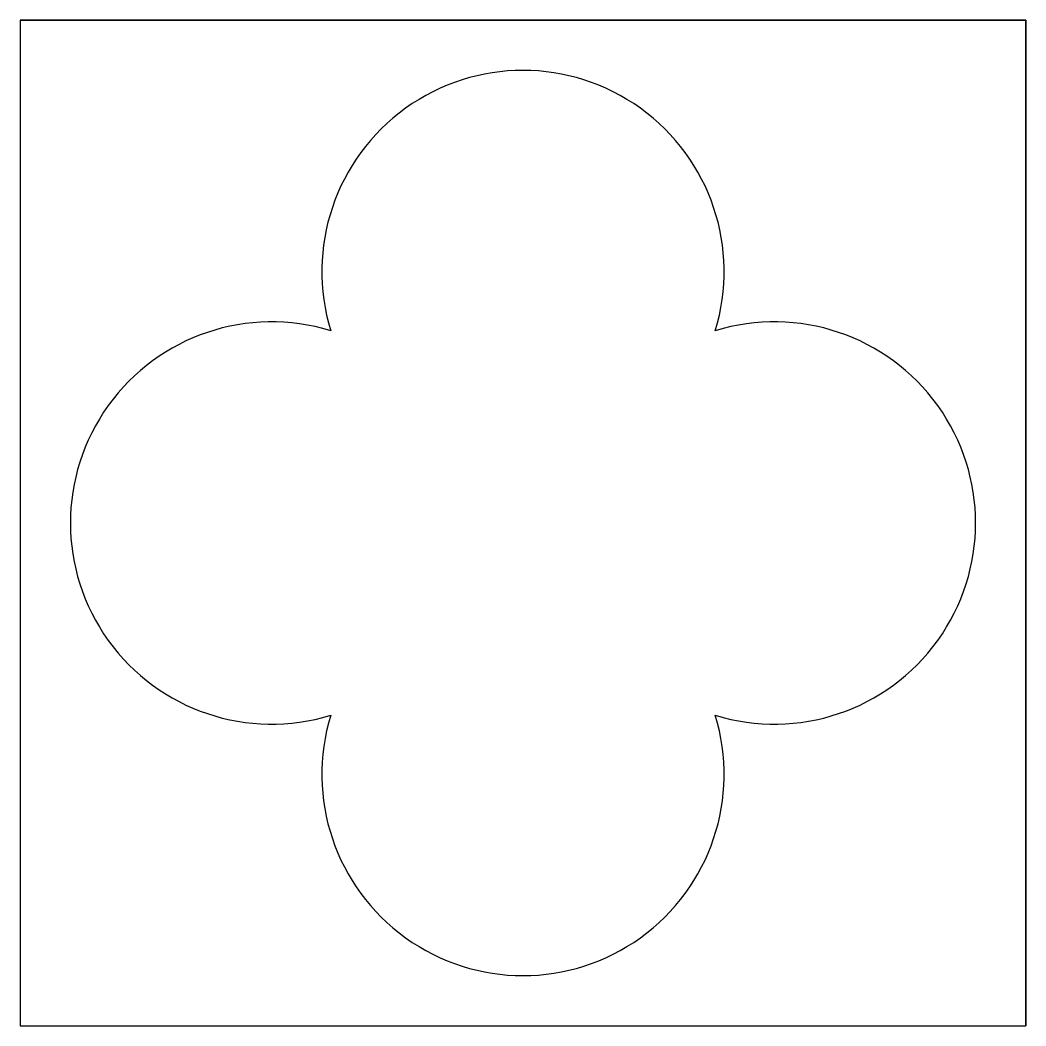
# Model space of a CAD drawing. Extents: x 0 to 20, y 0 to 20.
import ezdxf

# ---------------------------------------------------------------- set-up
doc = ezdxf.new("R2010")
doc.units = 0
doc.layers.get('0').update_dxf_attribs({"linetype": 'CONTINUOUS'})

# ---------------------------------------------------------------- blocks, each defined once
blk = doc.blocks.new('*U8')
at = {"color": 7}
for p, q in [((0, 20, 4), (20, 20, 4)), ((0, 20), (0, 20, 4)), ((0, 20, 4), (0, 0, 4)), ((0, 20), (0, 0)), ((20, 20), (0, 20)), ((20, 20), (20, 20, 4)), ((20, 20, 4), (20, 0, 4)), ((20, 0), (20, 20)), ((10, 19), (10, 19, 4)), ((6, 15), (6, 15, 4)), ((14, 15), (14, 15, 4)), ((5, 14), (5, 14, 4)), ((15, 14), (15, 14, 4)), ((6.177124, 13.822876), (6.177124, 13.822876, 4)), ((13.822876, 13.822876), (13.822876, 13.822876, 4)), ((1, 10), (1, 10, 4)), ((19, 10), (19, 10, 4)), ((5, 6), (5, 6, 4)), ((6.177124, 6.177124), (6.177124, 6.177124, 4)), ((13.822876, 6.177124), (13.822876, 6.177124, 4)), ((15, 6), (15, 6, 4)), ((6, 5), (6, 5, 4)), ((14, 5), (14, 5, 4)), ((10, 1), (10, 1, 4)), ((0, 0), (0, 0, 4)), ((0, 0, 4), (20, 0, 4)), ((0, 0), (20, 0)), ((20, 0, 4), (20, 0))]:
    blk.add_line(p, q, dxfattribs=at)
for centre, start, end in [((10, 15), 342.885567, 197.114433), ((10, 15, 4), 342.885567, 197.114433), ((5, 10), 72.885567, 287.114433), ((5, 10, 4), 72.885567, 287.114433), ((15, 10), 252.885567, 107.114433), ((15, 10, 4), 252.885567, 107.114433), ((10, 5), 162.885567, 17.114433), ((10, 5, 4), 162.885567, 17.114433)]:
    blk.add_arc(centre, 4, start, end, dxfattribs=at)

msp = doc.modelspace()

# ---------------------------------------------------------------- block references
msp.add_blockref('*U8', (0, 0))

doc.saveas('drawing.dxf')
